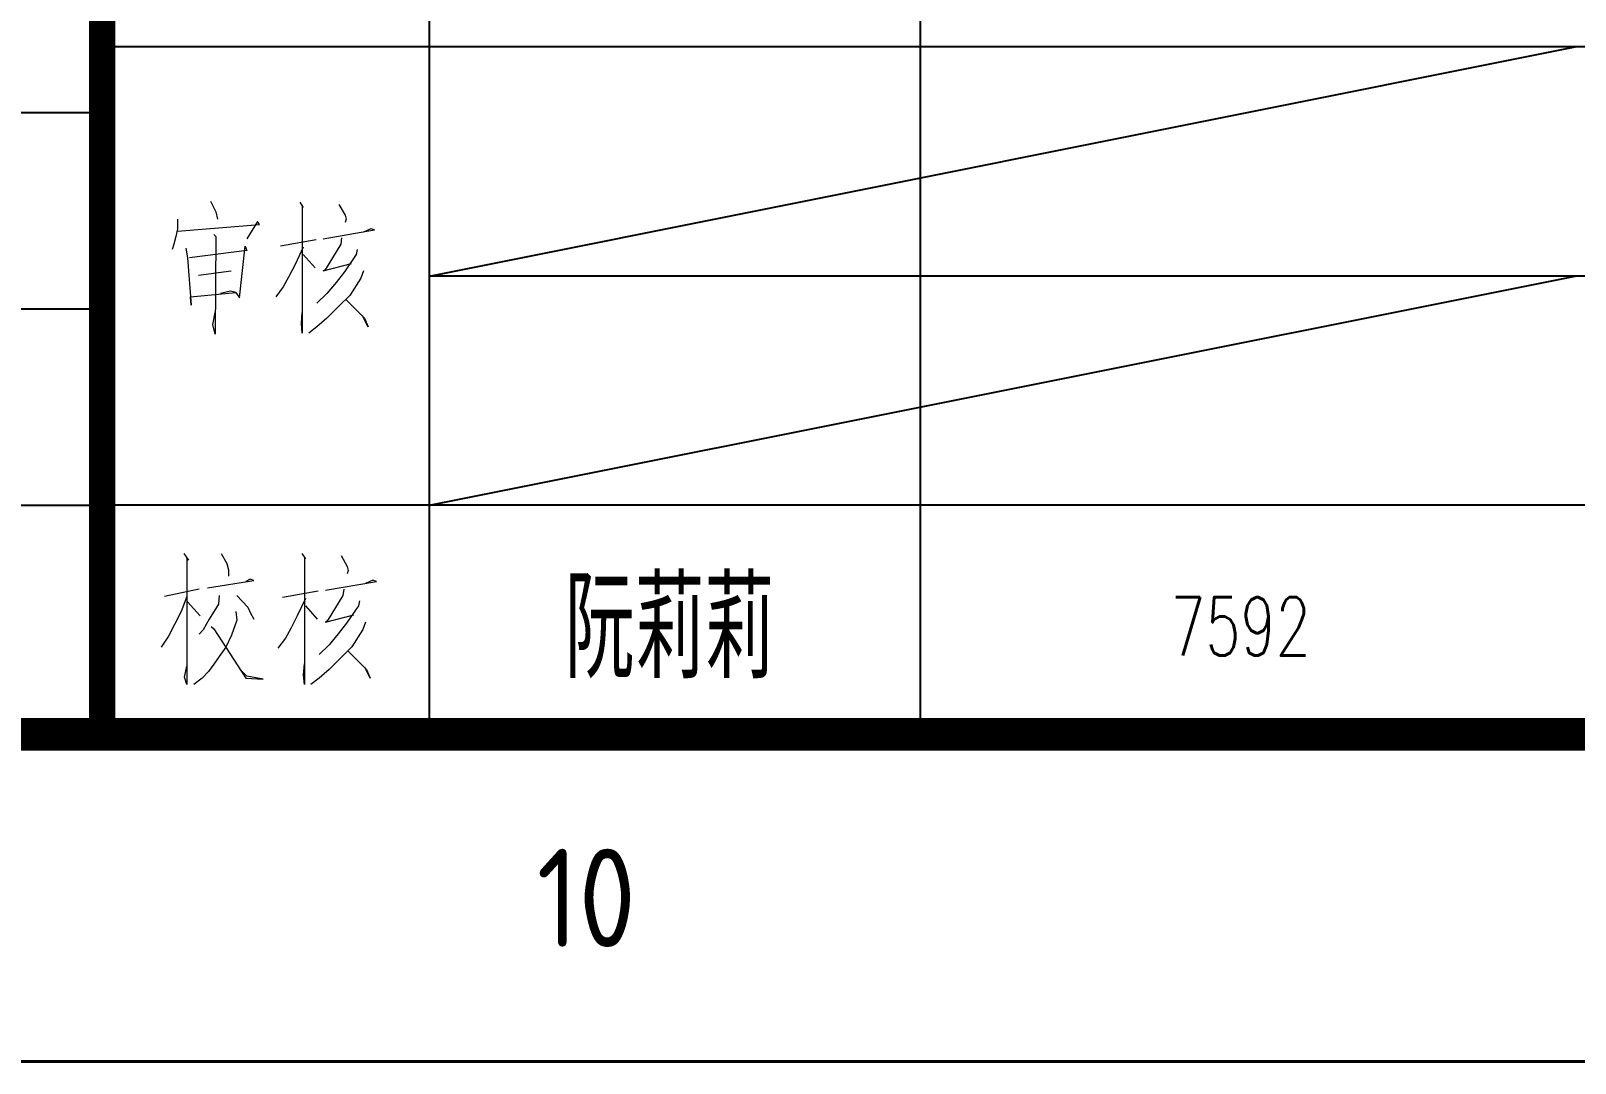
# Model space of a CAD drawing. Extents: x 238398 to 585159, y -66832 to 191977.
# Drawn here: x 397376 to 399734, y -66822 to -65245 of the extents above; entities that cross this region are included whole.
import ezdxf
from ezdxf.enums import TextEntityAlignment as Align

# ---------------------------------------------------------------- set-up
doc = ezdxf.new("R2010")
doc.units = 0
doc.header["$LTSCALE"] = 1000
doc.header["$MEASUREMENT"] = 0
doc.layers.get('0').update_dxf_attribs({"color": 8})
doc.layers.add('HQ1', color=8, linetype='Continuous')
doc.layers.add('PUB_TEXT', color=8, linetype='Continuous', lineweight=20)
doc.styles.add('HZ', font='geditxt.shx', dxfattribs={"width": 0.75, "bigfont": 'hzfs_1.shx'})
doc.styles.get("Standard").update_dxf_attribs({"font": 'gbenor.shx', "bigfont": 'gbcbig.shx'})
doc.styles.add('TK', font='GEDITXT.SHX', dxfattribs={"width": 0.85, "height": 3.5, "bigfont": 'hztxt1.shx'})

# ---------------------------------------------------------------- blocks, each defined once
blk = doc.blocks.new('GEDI_WK_A1')
at = {"color": 3}
for points, const_width in [([(0, 0), (841, 0), (841, 594), (0, 594)], 0.1), ([(25, 10), (831, 10), (831, 584), (25, 584)], 1)]:
    blk.add_lwpolyline(points, close=True, dxfattribs=dict(at, const_width=const_width))
blk.add_text('10', height=3, dxfattribs=at).set_placement((665.792, 5), align=Align.MIDDLE)
blk = doc.blocks.new('GEDI_TQ_2012')
at = {"color": 2}
for p, q in [((-170, 0), (-170, 28)), ((-155, 0), (-155, 28)), ((-90, 21), (-180, 21)), ((0, 14), (-170, 14)), ((0, 7), (-180, 7))]:
    blk.add_line(p, q, dxfattribs=at)
at = {"color": 7}
blk.add_line((0, 0), (-180, 0), dxfattribs=at)
at = {"color": 2, "const_width": 0.8}
blk.add_lwpolyline([(-180, 0), (-180, 40)], dxfattribs=at)
at = {"color": 7, "lineweight": 0}
for points in [[(-176.694, 16.294), (-176.53, 15.965), (-176.475, 15.737)], [(-173.965, 16.255), (-173.856, 16.098), (-173.887, 16.129), (-173.887, 12.255), (-173.911, 12.553), (-173.887, 12.883)], [(-172.766, 16.192), (-172.577, 15.863), (-172.546, 15.737), (-172.577, 15.635)], [(-177.698, 15.737), (-177.698, 15.439), (-177.753, 15.212), (-177.808, 14.977), (-177.863, 14.812)], [(-177.698, 15.377), (-175.189, 15.573), (-175.252, 15.667), (-175.581, 15.141)], [(-176.585, 15.275), (-176.53, 15.212), (-176.553, 12.224), (-176.616, 12.522), (-176.553, 12.883)], [(-173.464, 15.11), (-174.554, 14.914)], [(-173.244, 15.141), (-171.683, 15.408), (-171.793, 15.439), (-172.021, 15.337)], [(-172.687, 15.173), (-172.711, 14.977), (-173.189, 14.192), (-173.244, 14.161), (-172.381, 14.388)], [(-177.447, 14.851), (-177.392, 14.553), (-177.283, 13.11), (-177.306, 13.369), (-175.918, 13.502), (-176.083, 13.534), (-176.389, 13.471)], [(-175.918, 13.502), (-175.808, 13.338), (-175.636, 14.914), (-175.581, 14.781), (-177.337, 14.553)], [(-173.856, 14.882), (-174.107, 14.357), (-174.303, 13.965), (-174.467, 13.667), (-174.695, 13.369)], [(-173.856, 14.655), (-173.495, 14.255)], [(-172.209, 14.812), (-172.24, 14.655), (-172.577, 14.161), (-172.601, 14.13), (-172.852, 13.8), (-173.134, 13.471), (-173.44, 13.173)], [(-177.055, 14.028), (-176.059, 14.161)], [(-172.021, 14.161), (-172.099, 13.934), (-172.436, 13.408), (-172.766, 13.079), (-173.134, 12.718), (-173.44, 12.451), (-173.691, 12.255)], [(-172.546, 13.275), (-171.989, 12.718), (-171.879, 12.451), (-172.044, 12.781)], [(-177.505, 5.519), (-177.364, 5.323), (-177.419, 5.386), (-177.419, 1.52), (-177.482, 1.747), (-177.419, 2.077)], [(-176.36, 5.519), (-176.195, 5.221), (-176.141, 5.025), (-176.141, 4.829)], [(-173.9, 5.519), (-173.79, 5.363), (-173.821, 5.394), (-173.821, 1.52), (-173.845, 1.818), (-173.821, 2.147)], [(-172.7, 5.457), (-172.512, 5.127), (-172.48, 5.002), (-172.512, 4.9)], [(-176.784, 4.469), (-175.364, 4.696), (-175.474, 4.735), (-175.615, 4.665)], [(-177.035, 4.437), (-178.093, 4.21)], [(-173.398, 4.374), (-174.488, 4.178)], [(-173.178, 4.406), (-171.618, 4.672), (-171.727, 4.704), (-171.955, 4.602)], [(-172.621, 4.437), (-172.645, 4.241), (-173.123, 3.457), (-173.178, 3.426), (-172.316, 3.653)], [(-177.419, 4.21), (-177.591, 3.747), (-177.787, 3.355), (-177.976, 2.994), (-178.203, 2.665)], [(-177.395, 4.045), (-177.003, 3.614)], [(-176.423, 4.241), (-176.446, 3.975), (-176.729, 3.52), (-176.917, 3.19), (-177.035, 3.057)], [(-175.89, 4.241), (-175.552, 3.88), (-175.474, 3.716), (-175.364, 3.52)], [(-173.79, 4.147), (-174.041, 3.622), (-174.237, 3.23), (-174.402, 2.932), (-174.629, 2.634)], [(-173.79, 3.92), (-173.429, 3.52)], [(-172.143, 4.076), (-172.174, 3.92), (-172.512, 3.426), (-172.535, 3.394), (-172.786, 3.065), (-173.068, 2.735), (-173.374, 2.437)], [(-175.921, 3.747), (-175.89, 3.488), (-176.054, 3.026), (-176.227, 2.665), (-176.423, 2.375), (-176.588, 2.14), (-176.752, 1.912), (-176.948, 1.716), (-177.199, 1.52)], [(-171.955, 3.426), (-172.033, 3.198), (-172.371, 2.673), (-172.7, 2.343), (-173.068, 1.983), (-173.374, 1.716), (-173.625, 1.52)], [(-176.666, 3.292), (-176.588, 3.222), (-175.615, 1.716), (-175.082, 1.685), (-175.584, 1.779), (-175.725, 1.912)], [(-172.48, 2.539), (-171.924, 1.983), (-171.814, 1.716), (-171.978, 2.045)]]:
    blk.add_lwpolyline(points, dxfattribs=at)
blk = doc.blocks.new('GEDI_HQ1_2012')
at = {"layer": 'HQ1', "color": 2}
for p, q in [((0, 0), (0, 37)), ((-65, 19), (0, 19)), ((-65, 13), (0, 13)), ((-65, 7), (0, 7)), ((0, 0), (0, 7)), ((-65, 0), (0, 0))]:
    blk.add_line(p, q, dxfattribs=at)
blk = doc.blocks.new('CEEC_TK_A1')
for name, p in [('GEDI_WK_A1', (0, 0)), ('GEDI_TQ_2012', (831, 10)), ('GEDI_HQ1_2012', (651, 10))]:
    blk.add_blockref(name, p)
at = {"style": 'TK', "width": 0.85}
for tag, height, p in [('PROJECTNAME', 4.75, (776, 44)), ('PHASE', 4, (818, 44)), ('DRAWINGNAME', 4.75, (786, 31))]:
    blk.add_attdef(tag, text='', height=height, dxfattribs=at).set_placement(p, align=Align.MIDDLE_CENTER)
for tag, p, height in [('APPROVE', (663, 32.75), 3.5), ('DESIGN', (708, 32.75), 3.5), ('REVIEW1', (663, 25.75), 3.5), ('DRAW', (708, 25.75), 3.5), ('REVIEW2', (663, 18.75), 3.5), ('PROPORTION', (708, 18.75), 3.5), ('DRAWINGNUMBER', (758, 18.5), 4), ('CHECK', (663, 11.75), 3.5), ('DATE', (708, 11.75), 3.5), ('VERSION', (824, 11.75), 3.5)]:
    blk.add_attdef(tag, p, '', height=height, dxfattribs=at)

msp = doc.modelspace()

# ---------------------------------------------------------------- linework, layer by layer
for points in [[(397984.5, -65619.8), (399734.5, -65269.8)], [(397984.5, -65969.8), (399734.5, -65619.8)]]:
    msp.add_lwpolyline(points)

# ---------------------------------------------------------------- block references
at = {"xscale": 50, "yscale": 50, "zscale": 50}
msp.add_blockref('CEEC_TK_A1', (364934.5, -66819.8), dxfattribs=at)

# ---------------------------------------------------------------- texts
at = {"layer": 'PUB_TEXT', "style": 'HZ', "width": 0.7}
for s, height, p in [('阮莉莉', 152.13, (398191.3, -66234.3)), ('7592', 89.28, (399116.3, -66199.6))]:
    msp.add_text(s, height=height, dxfattribs=at).set_placement(p)

doc.saveas('drawing.dxf')
